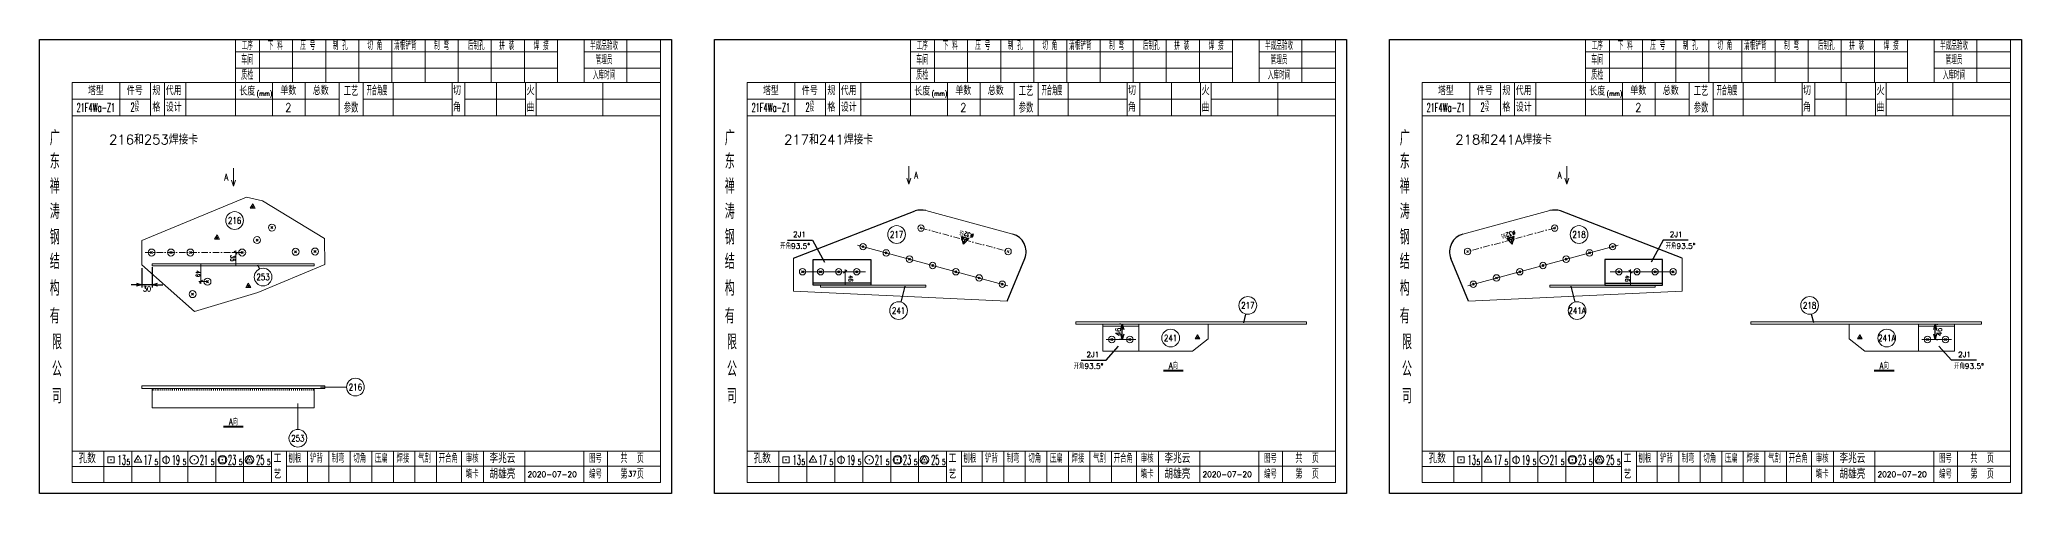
# Model space of a CAD drawing. Extents: x 1310 to 15542, y -76 to 8381.
# Drawn here: x 13065 to 13982, y 5084 to 5294 of the extents above; entities that cross this region are included whole.
import ezdxf
from ezdxf.enums import TextEntityAlignment as Align

# ---------------------------------------------------------------- set-up
doc = ezdxf.new("R2010")
doc.units = 0
doc.header["$MEASUREMENT"] = 0
doc.linetypes.add('一点画线', pattern=[5.2, 3, -1, 0.2, -1])
doc.layers.get('0').update_dxf_attribs({"linetype": 'CONTINUOUS', "lineweight": 25})
doc.layers.get('Defpoints').update_dxf_attribs({"linetype": 'CONTINUOUS'})
for name, color, linetype, lineweight in [('1', 7, 'CONTINUOUS', 25), ('2', 7, 'CONTINUOUS', 25), ('4', 7, 'CONTINUOUS', 25), ('5', 7, 'CONTINUOUS', 25)]:
    doc.layers.add(name, color=color, linetype=linetype, lineweight=lineweight)
doc.styles.add('DimFont', font='simplex.shx', dxfattribs={"width": 0.8, "bigfont": 'gbhzfs.shx'})
doc.styles.add('HZ', font='txt.shx', dxfattribs={"width": 0.7, "oblique": 12, "bigfont": 'hztxt.shx'})
doc.styles.get("Standard").update_dxf_attribs({"font": 'simplex.shx', "width": 0.7, "height": 3, "bigfont": 'gbhzfs.shx'})
doc.dimstyles.new('DHDxfDimStyleOpen30', dxfattribs={"dimtxt": 2.5, "dimasz": 2.5, "dimexe": 1.25, "dimexo": 0.625, "dimtad": 2, "dimtxsty": 'DimFont', "dimblk": 'OPEN30', "dimblk1": 'OPEN30', "dimblk2": 'OPEN30', "dimcen": 2.5, "dimadec": 0, "dimazin": 0, "dimtfac": 1, "dimtmove": 0, "dimatfit": 3, "dimfxl": 0, "dimarcsym": 0})

# ---------------------------------------------------------------- blocks, each defined once
blk = doc.blocks.new('板孔21.5')
at = {"layer": '5', "color": 7, "linetype": 'Continuous', "lineweight": 13}
for p, q in [((-0.3, -0.3), (0.3, 0.3)), ((0.3, -0.3), (-0.3, 0.3))]:
    blk.add_line(p, q, dxfattribs=at)
blk.add_circle((0, 0), 1, dxfattribs=at)
blk = doc.blocks.new('板孔17.5')
at = {"layer": '5', "color": 7, "linetype": 'Continuous', "lineweight": 13}
for p, q in [((0, 1), (-0.866, -0.5)), ((-0.3, -0.3), (0.3, 0.3)), ((0.3, -0.3), (-0.3, 0.3)), ((0.866, -0.5), (0, 1)), ((-0.866, -0.5), (0.866, -0.5))]:
    blk.add_line(p, q, dxfattribs=at)
at = {"layer": '5', "color": 7, "linetype": 'Continuous', "lineweight": 0}
blk.add_circle((0, 0), 0.1, dxfattribs=at)
blk = doc.blocks.new('_OPEN30')
at = {"color": 0, "linetype": 'ByBlock', "lineweight": -2}
for p, q in [((-1, 0.27), (0, 0)), ((0, 0), (-1, -0.27)), ((0, 0), (-1, 0))]:
    blk.add_line(p, q, dxfattribs=at)
blk = doc.blocks.new('*D26')
at = {"color": 0, "linetype": 'Continuous', "lineweight": -2}
for p, q in [((13565.24, 5162.03), (13564.61, 5162.03)), ((13565.86, 5157.4), (13565.86, 5159.53)), ((13565.24, 5154.9), (13564.61, 5154.9))]:
    blk.add_line(p, q, dxfattribs=at)
at = {"layer": 'Defpoints', "color": 0, "linetype": 'Continuous'}
for p in [(13565.86, 5162.03), (13565.87, 5162.03), (13565.87, 5154.9)]:
    blk.add_point(p, dxfattribs=at)
at = {"color": 0, "linetype": 'Continuous', "lineweight": -2, "xscale": 2.5, "yscale": 2.5, "zscale": 2.5}
for p, rotation in [((13565.86, 5162.03), 90), ((13565.86, 5154.9), 270)]:
    blk.add_blockref('_OPEN30', p, dxfattribs=dict(at, rotation=rotation))
at = {"color": 0, "linetype": 'Continuous', "insert": (13563.98, 5158.46), "char_height": 2.5, "attachment_point": 5, "rotation": 90, "style": 'DimFont'}
blk.add_mtext('46', dxfattribs=at)
blk = doc.blocks.new('*D30')
at = {"color": 0, "linetype": 'Continuous', "lineweight": -2}
for p, q in [((13112.49, 5187.94), (13112.49, 5179)), ((13117.26, 5188.39), (13117.26, 5179)), ((13109.99, 5180.25), (13107.49, 5180.25)), ((13117.26, 5180.25), (13112.49, 5180.25)), ((13119.76, 5180.25), (13122.26, 5180.25))]:
    blk.add_line(p, q, dxfattribs=at)
at = {"layer": 'Defpoints', "color": 0, "linetype": 'Continuous'}
for p in [(13112.49, 5188.57), (13117.26, 5189.02), (13112.49, 5180.25)]:
    blk.add_point(p, dxfattribs=at)
at = {"color": 0, "linetype": 'Continuous', "lineweight": -2, "xscale": 2.5, "yscale": 2.5, "zscale": 2.5}
blk.add_blockref('_OPEN30', (13112.49, 5180.25), dxfattribs=at)
at = {"color": 0, "linetype": 'Continuous', "lineweight": -2, "xscale": 2.5, "yscale": 2.5, "zscale": 2.5, "rotation": 180}
blk.add_blockref('_OPEN30', (13117.26, 5180.25), dxfattribs=at)
at = {"color": 0, "linetype": 'Continuous', "insert": (13114.88, 5178.38), "char_height": 2.5, "attachment_point": 5, "style": 'DimFont'}
blk.add_mtext('30', dxfattribs=at)
blk = doc.blocks.new('*D29')
at = {"color": 0, "linetype": 'Continuous', "lineweight": -2}
for p, q in [((13941.77, 5157.4), (13941.77, 5159.53)), ((13942.38, 5162.03), (13943.02, 5162.03)), ((13942.38, 5154.9), (13943.02, 5154.9))]:
    blk.add_line(p, q, dxfattribs=at)
at = {"layer": 'Defpoints', "color": 0, "linetype": 'Continuous'}
for p in [(13941.76, 5162.03), (13941.77, 5162.03), (13941.76, 5154.9)]:
    blk.add_point(p, dxfattribs=at)
at = {"color": 0, "linetype": 'Continuous', "lineweight": -2, "xscale": 2.5, "yscale": 2.5, "zscale": 2.5}
for p, rotation in [((13941.77, 5162.03), 90), ((13941.77, 5154.9), 270)]:
    blk.add_blockref('_OPEN30', p, dxfattribs=dict(at, rotation=rotation))
at = {"color": 0, "linetype": 'Continuous', "insert": (13943.64, 5158.46), "char_height": 2.5, "attachment_point": 5, "rotation": 90, "style": 'DimFont'}
blk.add_mtext('46', dxfattribs=at)
blk = doc.blocks.new('CTJGK')
at = {"color": 6, "linetype": 'Continuous'}
for p, q in [((0, 209.97), (292.13, 209.97)), ((0, 0), (0, 209.97)), ((292.13, 209.97), (292.13, 0)), ((292.13, 0), (0, 0))]:
    blk.add_line(p, q, dxfattribs=at)

msp = doc.modelspace()

# ---------------------------------------------------------------- linework, layer by layer
at = {"color": 0, "linetype": 'Continuous'}
for p, q in [((13413.862, 5192.54), (13470.166, 5214.401)), ((13824.741, 5192.54), (13768.438, 5214.401)), ((13411.107, 5200.955), (13422.664, 5200.955)), ((13422.664, 5200.955), (13428.233, 5190.636)), ((13815.939, 5200.955), (13810.37, 5190.636)), ((13827.496, 5200.955), (13815.939, 5200.955)), ((13165.978, 5189.501), (13166.854, 5187.562)), ((13422.864, 5180.028), (13422.864, 5191.868)), ((13422.864, 5191.868), (13449.597, 5191.868)), ((13449.597, 5191.868), (13449.597, 5180.028)), ((13512.623, 5172.691), (13520.761, 5192.437)), ((13725.98, 5172.691), (13717.842, 5192.437)), ((13815.739, 5191.868), (13789.006, 5191.868)), ((13789.006, 5191.868), (13789.006, 5180.028)), ((13815.739, 5180.028), (13815.739, 5191.868)), ((13449.597, 5181.028), (13422.864, 5181.028)), ((13449.597, 5180.028), (13422.864, 5180.028)), ((13465.261, 5179.56), (13463.422, 5172.263)), ((13773.342, 5179.56), (13775.181, 5172.263)), ((13789.006, 5181.028), (13815.739, 5181.028)), ((13789.006, 5180.028), (13815.739, 5180.028)), ((13622.034, 5162.624), (13622.984, 5166.695)), ((13885.592, 5162.624), (13884.643, 5166.695)), ((13558.343, 5145.365), (13564.115, 5151.863)), ((13949.283, 5145.365), (13943.511, 5151.863)), ((13546.786, 5145.365), (13558.343, 5145.365)), ((13960.84, 5145.365), (13949.283, 5145.365))]:
    msp.add_line(p, q, dxfattribs=at)
at = {"color": 2}
for p, q in [((13491.461, 5202.51), (13494.91, 5201.579)), ((13492.379, 5199.057), (13491.461, 5202.51)), ((13494.91, 5201.579), (13492.379, 5199.057)), ((13747.142, 5202.51), (13743.693, 5201.579)), ((13743.693, 5201.579), (13746.224, 5199.057)), ((13746.224, 5199.057), (13747.142, 5202.51))]:
    msp.add_line(p, q, dxfattribs=at)
for p, q in [((13492.917, 5201.048), (13491.461, 5202.51)), ((13492.917, 5201.048), (13492.379, 5199.057)), ((13492.917, 5201.048), (13494.91, 5201.579)), ((13745.686, 5201.048), (13743.693, 5201.579)), ((13745.686, 5201.048), (13747.142, 5202.51)), ((13745.686, 5201.048), (13746.224, 5199.057))]:
    msp.add_line(p, q)
for centre in [(13492.917, 5201.048), (13745.686, 5201.048)]:
    msp.add_circle(centre, 1.031)
at = {"color": 0, "linetype": 'Continuous'}
for centre, start, end in [((13472.784, 5206.482), 74.897451, 108.295939), ((13765.819, 5206.482), 71.704061, 105.102549), ((13513.05, 5195.615), 337.599732, 74.897451), ((13725.554, 5195.615), 105.102549, 202.400268)]:
    msp.add_arc(centre, 8.341, start, end, dxfattribs=at)
at = {"layer": '1', "color": 7, "linetype": 'Continuous', "lineweight": 18}
for p, q in [((13474.957, 5214.535), (13515.223, 5203.668)), ((13763.646, 5214.535), (13723.38, 5203.668))]:
    msp.add_line(p, q, dxfattribs=at)
at = {"layer": '2', "color": 9, "linetype": '一点画线', "lineweight": 13}
for p, q in [((13472.784, 5206.482), (13513.05, 5195.615)), ((13765.819, 5206.482), (13725.554, 5195.615))]:
    msp.add_line(p, q, dxfattribs=at)
at = {"layer": '4', "color": 1, "linetype": 'Continuous', "lineweight": 18}
for p, q in [((13065.232, 5293.681), (13065.232, 5083.711)), ((13357.362, 5293.681), (13065.232, 5293.681)), ((13155.862, 5293.681), (13155.862, 5273.841)), ((13304.702, 5287.951), (13155.862, 5287.951)), ((13166.892, 5293.681), (13166.892, 5273.821)), ((13182.202, 5293.681), (13182.202, 5273.821)), ((13197.522, 5293.681), (13197.522, 5273.821)), ((13212.832, 5293.681), (13212.832, 5273.821)), ((13228.142, 5293.681), (13228.142, 5273.821)), ((13243.452, 5293.681), (13243.452, 5273.821)), ((13258.772, 5293.681), (13258.772, 5273.821)), ((13274.082, 5293.681), (13274.082, 5273.821)), ((13289.392, 5293.681), (13289.392, 5273.821)), ((13304.702, 5293.681), (13304.702, 5273.841)), ((13304.702, 5293.681), (13304.702, 5273.821)), ((13316.982, 5293.681), (13316.982, 5273.821)), ((13352.312, 5287.951), (13316.982, 5287.951)), ((13336.732, 5293.681), (13336.732, 5273.821)), ((13352.312, 5293.681), (13352.312, 5273.821)), ((13357.362, 5263.881), (13357.362, 5293.681)), ((13377.362, 5293.681), (13377.362, 5083.711)), ((13669.492, 5293.681), (13377.362, 5293.681)), ((13467.992, 5293.681), (13467.992, 5273.841)), ((13616.832, 5287.951), (13467.992, 5287.951)), ((13479.022, 5293.681), (13479.022, 5273.821)), ((13494.332, 5293.681), (13494.332, 5273.821)), ((13509.652, 5293.681), (13509.652, 5273.821)), ((13524.962, 5293.681), (13524.962, 5273.821)), ((13540.272, 5293.681), (13540.272, 5273.821)), ((13555.582, 5293.681), (13555.582, 5273.821)), ((13570.902, 5293.681), (13570.902, 5273.821)), ((13586.212, 5293.681), (13586.212, 5273.821)), ((13601.522, 5293.681), (13601.522, 5273.821)), ((13616.832, 5293.681), (13616.832, 5273.841)), ((13616.832, 5293.681), (13616.832, 5273.821)), ((13629.112, 5293.681), (13629.112, 5273.821)), ((13664.442, 5287.951), (13629.112, 5287.951)), ((13648.862, 5293.681), (13648.862, 5273.821)), ((13664.442, 5293.681), (13664.442, 5273.821)), ((13669.492, 5263.881), (13669.492, 5293.681)), ((13689.492, 5293.681), (13689.492, 5083.711)), ((13981.622, 5293.681), (13689.492, 5293.681)), ((13780.122, 5293.681), (13780.122, 5273.841)), ((13928.962, 5287.951), (13780.122, 5287.951)), ((13791.152, 5293.681), (13791.152, 5273.821)), ((13806.462, 5293.681), (13806.462, 5273.821)), ((13821.782, 5293.681), (13821.782, 5273.821)), ((13837.092, 5293.681), (13837.092, 5273.821)), ((13852.402, 5293.681), (13852.402, 5273.821)), ((13867.712, 5293.681), (13867.712, 5273.821)), ((13883.032, 5293.681), (13883.032, 5273.821)), ((13898.342, 5293.681), (13898.342, 5273.821)), ((13913.652, 5293.681), (13913.652, 5273.821)), ((13928.962, 5293.681), (13928.962, 5273.841)), ((13928.962, 5293.681), (13928.962, 5273.821)), ((13941.242, 5293.681), (13941.242, 5273.821)), ((13976.572, 5287.951), (13941.242, 5287.951)), ((13960.992, 5293.681), (13960.992, 5273.821)), ((13976.572, 5293.681), (13976.572, 5273.821)), ((13981.622, 5263.881), (13981.622, 5293.681)), ((13304.702, 5280.471), (13155.862, 5280.471)), ((13352.312, 5280.471), (13316.982, 5280.471)), ((13616.832, 5280.471), (13467.992, 5280.471)), ((13664.442, 5280.471), (13629.112, 5280.471)), ((13928.962, 5280.471), (13780.122, 5280.471)), ((13976.572, 5280.471), (13941.242, 5280.471)), ((13080.242, 5273.821), (13080.242, 5088.761)), ((13352.312, 5273.821), (13080.242, 5273.821)), ((13102.362, 5273.831), (13102.362, 5258.411)), ((13116.512, 5258.411), (13116.512, 5273.821)), ((13123.012, 5258.411), (13123.012, 5273.821)), ((13132.882, 5273.821), (13132.882, 5258.411)), ((13155.862, 5273.841), (13155.862, 5258.411)), ((13172.982, 5273.821), (13172.982, 5258.411)), ((13188.032, 5273.821), (13188.032, 5258.411)), ((13203.732, 5273.821), (13203.732, 5258.411)), ((13214.792, 5273.821), (13214.792, 5258.411)), ((13228.742, 5273.821), (13228.742, 5258.411)), ((13256.042, 5273.821), (13256.042, 5258.411)), ((13261.802, 5273.821), (13261.802, 5258.411)), ((13276.422, 5273.821), (13276.422, 5258.411)), ((13289.882, 5273.821), (13289.882, 5258.411)), ((13294.872, 5273.821), (13294.872, 5258.411)), ((13325.612, 5273.821), (13325.612, 5258.411)), ((13352.312, 5088.761), (13352.312, 5273.821)), ((13392.372, 5273.821), (13392.372, 5088.761)), ((13664.442, 5273.821), (13392.372, 5273.821)), ((13414.492, 5273.831), (13414.492, 5258.411)), ((13428.642, 5258.411), (13428.642, 5273.821)), ((13435.142, 5258.411), (13435.142, 5273.821)), ((13445.012, 5273.821), (13445.012, 5258.411)), ((13467.992, 5273.841), (13467.992, 5258.411)), ((13485.112, 5273.821), (13485.112, 5258.411)), ((13500.162, 5273.821), (13500.162, 5258.411)), ((13515.862, 5273.821), (13515.862, 5258.411)), ((13526.922, 5273.821), (13526.922, 5258.411)), ((13540.872, 5273.821), (13540.872, 5258.411)), ((13568.172, 5273.821), (13568.172, 5258.411)), ((13573.932, 5273.821), (13573.932, 5258.411)), ((13588.552, 5273.821), (13588.552, 5258.411)), ((13602.012, 5273.821), (13602.012, 5258.411)), ((13607.002, 5273.821), (13607.002, 5258.411)), ((13637.742, 5273.821), (13637.742, 5258.411)), ((13664.442, 5088.761), (13664.442, 5273.821)), ((13704.502, 5273.821), (13704.502, 5088.761)), ((13976.572, 5273.821), (13704.502, 5273.821)), ((13726.622, 5273.831), (13726.622, 5258.411)), ((13740.772, 5258.411), (13740.772, 5273.821)), ((13747.272, 5258.411), (13747.272, 5273.821)), ((13757.142, 5273.821), (13757.142, 5258.411)), ((13780.122, 5273.841), (13780.122, 5258.411)), ((13797.242, 5273.821), (13797.242, 5258.411)), ((13812.292, 5273.821), (13812.292, 5258.411)), ((13827.992, 5273.821), (13827.992, 5258.411)), ((13839.052, 5273.821), (13839.052, 5258.411)), ((13853.002, 5273.821), (13853.002, 5258.411)), ((13880.302, 5273.821), (13880.302, 5258.411)), ((13886.062, 5273.821), (13886.062, 5258.411)), ((13900.682, 5273.821), (13900.682, 5258.411)), ((13914.142, 5273.821), (13914.142, 5258.411)), ((13919.132, 5273.821), (13919.132, 5258.411)), ((13949.872, 5273.821), (13949.872, 5258.411)), ((13976.572, 5088.761), (13976.572, 5273.821)), ((13116.512, 5266.061), (13080.242, 5266.061)), ((13203.732, 5266.111), (13123.012, 5266.111)), ((13214.792, 5266.111), (13256.042, 5266.111)), ((13261.802, 5266.111), (13289.882, 5266.111)), ((13294.872, 5266.111), (13352.492, 5266.111)), ((13357.362, 5083.711), (13357.362, 5263.881)), ((13428.642, 5266.061), (13392.372, 5266.061)), ((13515.862, 5266.111), (13435.142, 5266.111)), ((13526.922, 5266.111), (13568.172, 5266.111)), ((13573.932, 5266.111), (13602.012, 5266.111)), ((13607.002, 5266.111), (13664.622, 5266.111)), ((13669.492, 5083.711), (13669.492, 5263.881)), ((13740.772, 5266.061), (13704.502, 5266.061)), ((13827.992, 5266.111), (13747.272, 5266.111)), ((13839.052, 5266.111), (13880.302, 5266.111)), ((13886.062, 5266.111), (13914.142, 5266.111)), ((13919.132, 5266.111), (13976.752, 5266.111)), ((13981.622, 5083.711), (13981.622, 5263.881)), ((13352.492, 5258.411), (13080.242, 5258.411)), ((13664.622, 5258.411), (13392.372, 5258.411)), ((13976.752, 5258.411), (13704.502, 5258.411)), ((13080.242, 5103.291), (13352.312, 5103.291)), ((13172.492, 5096.161), (13080.242, 5096.161)), ((13094.932, 5103.291), (13094.932, 5088.761)), ((13107.862, 5088.761), (13107.862, 5103.291)), ((13120.792, 5103.291), (13120.792, 5088.761)), ((13133.712, 5088.761), (13133.712, 5103.291)), ((13146.642, 5103.291), (13146.642, 5088.761)), ((13159.572, 5088.761), (13159.572, 5103.291)), ((13172.492, 5088.761), (13172.492, 5103.291)), ((13179.322, 5096.321), (13352.312, 5096.321)), ((13179.362, 5088.761), (13179.362, 5103.291)), ((13189.022, 5088.761), (13189.022, 5103.291)), ((13198.962, 5088.761), (13198.962, 5103.291)), ((13208.902, 5088.761), (13208.902, 5103.291)), ((13218.852, 5088.761), (13218.852, 5103.291)), ((13228.792, 5088.761), (13228.792, 5103.291)), ((13238.732, 5088.761), (13238.732, 5103.291)), ((13248.682, 5088.761), (13248.682, 5103.291)), ((13260.322, 5088.761), (13260.322, 5103.291)), ((13270.472, 5088.761), (13270.472, 5103.291)), ((13289.532, 5088.761), (13289.532, 5103.291)), ((13316.912, 5088.761), (13316.912, 5103.291)), ((13327.872, 5088.761), (13327.872, 5103.291)), ((13392.372, 5103.291), (13664.442, 5103.291)), ((13484.622, 5096.161), (13392.372, 5096.161)), ((13407.062, 5103.291), (13407.062, 5088.761)), ((13419.992, 5088.761), (13419.992, 5103.291)), ((13432.922, 5103.291), (13432.922, 5088.761)), ((13445.842, 5088.761), (13445.842, 5103.291)), ((13458.772, 5103.291), (13458.772, 5088.761)), ((13471.702, 5088.761), (13471.702, 5103.291)), ((13484.622, 5088.761), (13484.622, 5103.291)), ((13491.452, 5096.321), (13664.442, 5096.321)), ((13491.492, 5088.761), (13491.492, 5103.291)), ((13501.152, 5088.761), (13501.152, 5103.291)), ((13511.092, 5088.761), (13511.092, 5103.291)), ((13521.032, 5088.761), (13521.032, 5103.291)), ((13530.982, 5088.761), (13530.982, 5103.291)), ((13540.922, 5088.761), (13540.922, 5103.291)), ((13550.862, 5088.761), (13550.862, 5103.291)), ((13560.812, 5088.761), (13560.812, 5103.291)), ((13572.452, 5088.761), (13572.452, 5103.291)), ((13582.602, 5088.761), (13582.602, 5103.291)), ((13601.662, 5088.761), (13601.662, 5103.291)), ((13629.042, 5088.761), (13629.042, 5103.291)), ((13640.002, 5088.761), (13640.002, 5103.291)), ((13704.502, 5103.291), (13976.572, 5103.291)), ((13796.752, 5096.161), (13704.502, 5096.161)), ((13719.192, 5103.291), (13719.192, 5088.761)), ((13732.122, 5088.761), (13732.122, 5103.291)), ((13745.052, 5103.291), (13745.052, 5088.761)), ((13757.972, 5088.761), (13757.972, 5103.291)), ((13770.902, 5103.291), (13770.902, 5088.761)), ((13783.832, 5088.761), (13783.832, 5103.291)), ((13796.752, 5088.761), (13796.752, 5103.291)), ((13803.582, 5096.321), (13976.572, 5096.321)), ((13803.622, 5088.761), (13803.622, 5103.291)), ((13813.282, 5088.761), (13813.282, 5103.291)), ((13823.222, 5088.761), (13823.222, 5103.291)), ((13833.162, 5088.761), (13833.162, 5103.291)), ((13843.112, 5088.761), (13843.112, 5103.291)), ((13853.052, 5088.761), (13853.052, 5103.291)), ((13862.992, 5088.761), (13862.992, 5103.291)), ((13872.942, 5088.761), (13872.942, 5103.291)), ((13884.582, 5088.761), (13884.582, 5103.291)), ((13894.732, 5088.761), (13894.732, 5103.291)), ((13913.792, 5088.761), (13913.792, 5103.291)), ((13941.172, 5088.761), (13941.172, 5103.291)), ((13952.132, 5088.761), (13952.132, 5103.291)), ((13080.242, 5088.761), (13352.312, 5088.761)), ((13392.372, 5088.761), (13664.442, 5088.761)), ((13704.502, 5088.761), (13976.572, 5088.761)), ((13065.232, 5083.711), (13357.362, 5083.711)), ((13377.362, 5083.711), (13669.492, 5083.711)), ((13689.492, 5083.711), (13981.622, 5083.711))]:
    msp.add_line(p, q, dxfattribs=at)
at = {"layer": '4', "color": 7, "linetype": 'Continuous', "lineweight": 13}
for p, q in [((13096.818, 5097.797), (13096.818, 5100.625)), ((13096.818, 5100.625), (13099.646, 5100.625)), ((13099.646, 5097.797), (13096.818, 5097.797)), ((13098.032, 5099.011), (13098.432, 5099.411)), ((13098.432, 5099.011), (13098.032, 5099.411)), ((13099.646, 5100.625), (13099.646, 5097.797)), ((13110.732, 5101.211), (13109, 5098.211)), ((13109, 5098.211), (13112.464, 5098.211)), ((13110.532, 5099.011), (13110.932, 5099.411)), ((13110.932, 5099.011), (13110.532, 5099.411)), ((13112.464, 5098.211), (13110.732, 5101.211)), ((13123.732, 5101.211), (13123.732, 5097.211)), ((13136.532, 5099.011), (13136.932, 5099.411)), ((13136.932, 5099.011), (13136.532, 5099.411)), ((13148.318, 5097.797), (13148.318, 5100.625)), ((13148.318, 5100.625), (13151.146, 5100.625)), ((13151.146, 5097.797), (13148.318, 5097.797)), ((13149.532, 5099.011), (13149.932, 5099.411)), ((13149.932, 5099.011), (13149.532, 5099.411)), ((13151.146, 5100.625), (13151.146, 5097.797)), ((13162.232, 5101.211), (13160.5, 5098.211)), ((13160.5, 5098.211), (13163.964, 5098.211)), ((13162.032, 5099.011), (13162.432, 5099.411)), ((13162.432, 5099.011), (13162.032, 5099.411)), ((13163.964, 5098.211), (13162.232, 5101.211)), ((13408.948, 5097.797), (13408.948, 5100.625)), ((13408.948, 5100.625), (13411.776, 5100.625)), ((13411.776, 5097.797), (13408.948, 5097.797)), ((13410.162, 5099.011), (13410.562, 5099.411)), ((13410.562, 5099.011), (13410.162, 5099.411)), ((13411.776, 5100.625), (13411.776, 5097.797)), ((13422.862, 5101.211), (13421.13, 5098.211)), ((13421.13, 5098.211), (13424.594, 5098.211)), ((13422.662, 5099.011), (13423.062, 5099.411)), ((13423.062, 5099.011), (13422.662, 5099.411)), ((13424.594, 5098.211), (13422.862, 5101.211)), ((13435.862, 5101.211), (13435.862, 5097.211)), ((13448.662, 5099.011), (13449.062, 5099.411)), ((13449.062, 5099.011), (13448.662, 5099.411)), ((13460.448, 5097.797), (13460.448, 5100.625)), ((13460.448, 5100.625), (13463.276, 5100.625)), ((13463.276, 5097.797), (13460.448, 5097.797)), ((13461.662, 5099.011), (13462.062, 5099.411)), ((13462.062, 5099.011), (13461.662, 5099.411)), ((13463.276, 5100.625), (13463.276, 5097.797)), ((13474.362, 5101.211), (13472.63, 5098.211)), ((13472.63, 5098.211), (13476.094, 5098.211)), ((13474.162, 5099.011), (13474.562, 5099.411)), ((13474.562, 5099.011), (13474.162, 5099.411)), ((13476.094, 5098.211), (13474.362, 5101.211)), ((13721.078, 5097.797), (13721.078, 5100.625)), ((13721.078, 5100.625), (13723.906, 5100.625)), ((13723.906, 5097.797), (13721.078, 5097.797)), ((13722.292, 5099.011), (13722.692, 5099.411)), ((13722.692, 5099.011), (13722.292, 5099.411)), ((13723.906, 5100.625), (13723.906, 5097.797)), ((13734.992, 5101.211), (13733.26, 5098.211)), ((13733.26, 5098.211), (13736.724, 5098.211)), ((13734.792, 5099.011), (13735.192, 5099.411)), ((13735.192, 5099.011), (13734.792, 5099.411)), ((13736.724, 5098.211), (13734.992, 5101.211)), ((13747.992, 5101.211), (13747.992, 5097.211)), ((13760.792, 5099.011), (13761.192, 5099.411)), ((13761.192, 5099.011), (13760.792, 5099.411)), ((13772.578, 5097.797), (13772.578, 5100.625)), ((13772.578, 5100.625), (13775.406, 5100.625)), ((13775.406, 5097.797), (13772.578, 5097.797)), ((13773.792, 5099.011), (13774.192, 5099.411)), ((13774.192, 5099.011), (13773.792, 5099.411)), ((13775.406, 5100.625), (13775.406, 5097.797)), ((13786.492, 5101.211), (13784.76, 5098.211)), ((13784.76, 5098.211), (13788.224, 5098.211)), ((13786.292, 5099.011), (13786.692, 5099.411)), ((13786.692, 5099.011), (13786.292, 5099.411)), ((13788.224, 5098.211), (13786.492, 5101.211))]:
    msp.add_line(p, q, dxfattribs=at)
for centre, radius in [((13123.732, 5099.211), 1.6), ((13136.732, 5099.211), 2), ((13149.732, 5099.211), 2), ((13162.232, 5099.211), 2), ((13435.862, 5099.211), 1.6), ((13448.862, 5099.211), 2), ((13461.862, 5099.211), 2), ((13474.362, 5099.211), 2), ((13747.992, 5099.211), 1.6), ((13760.992, 5099.211), 2), ((13773.992, 5099.211), 2), ((13786.492, 5099.211), 2)]:
    msp.add_circle(centre, radius, dxfattribs=at)
at = {"layer": '5', "color": 7, "linetype": 'Continuous', "lineweight": 13}
for p, q in [((13154.821, 5225.8), (13154.821, 5234.2)), ((13467.227, 5226.779), (13467.227, 5235.179)), ((13771.376, 5226.779), (13771.376, 5235.179)), ((13154.821, 5225.8), (13153.887, 5228.6)), ((13154.821, 5225.8), (13155.754, 5228.6)), ((13467.227, 5226.779), (13466.294, 5229.579)), ((13467.227, 5226.779), (13468.16, 5229.579)), ((13771.376, 5226.779), (13770.443, 5229.579)), ((13771.376, 5226.779), (13772.309, 5229.579)), ((13112.489, 5200.696), (13160.93, 5220.8)), ((13160.93, 5220.8), (13168.227, 5219.13)), ((13168.227, 5219.13), (13196.986, 5201.671)), ((13112.489, 5189.468), (13112.489, 5200.696)), ((13196.986, 5201.671), (13197.152, 5189.696)), ((13136.852, 5167.863), (13112.489, 5189.468)), ((13192.117, 5189.917), (13117.263, 5189.917)), ((13117.263, 5189.917), (13117.263, 5189.019)), ((13192.117, 5189.019), (13117.263, 5189.019)), ((13197.152, 5189.696), (13166.08, 5176.686)), ((13192.117, 5189.917), (13192.117, 5189.019)), ((13413.862, 5177.248), (13413.862, 5192.54)), ((13824.741, 5177.248), (13824.741, 5192.54)), ((13426.373, 5180.028), (13475.046, 5180.028)), ((13426.373, 5180.028), (13426.373, 5179.193)), ((13426.373, 5179.193), (13475.046, 5179.193)), ((13475.046, 5180.028), (13475.046, 5179.193)), ((13812.23, 5180.028), (13763.557, 5180.028)), ((13763.557, 5180.028), (13763.557, 5179.193)), ((13812.23, 5179.193), (13763.557, 5179.193)), ((13812.23, 5180.028), (13812.23, 5179.193)), ((13166.08, 5176.686), (13136.852, 5167.863)), ((13512.623, 5172.691), (13413.862, 5177.248)), ((13725.98, 5172.691), (13824.741, 5177.248)), ((13544.383, 5162.03), (13544.383, 5163.142)), ((13544.383, 5163.142), (13651.113, 5163.142)), ((13651.113, 5162.03), (13544.383, 5162.03)), ((13556.894, 5149.575), (13556.894, 5162.03)), ((13556.894, 5162.03), (13605.567, 5162.03)), ((13556.894, 5162.03), (13605.567, 5162.03)), ((13556.894, 5161.03), (13573.577, 5161.03)), ((13573.577, 5149.575), (13573.577, 5162.03)), ((13605.567, 5162.03), (13605.567, 5155.245)), ((13651.113, 5163.142), (13651.113, 5162.03)), ((13963.243, 5163.142), (13856.513, 5163.142)), ((13856.513, 5163.142), (13856.513, 5162.03)), ((13856.513, 5162.03), (13963.243, 5162.03)), ((13902.059, 5162.03), (13902.059, 5155.245)), ((13950.732, 5162.03), (13902.059, 5162.03)), ((13950.732, 5162.03), (13902.059, 5162.03)), ((13934.049, 5149.575), (13934.049, 5162.03)), ((13950.732, 5161.03), (13934.049, 5161.03)), ((13950.732, 5149.575), (13950.732, 5162.03)), ((13963.243, 5162.03), (13963.243, 5163.142)), ((13605.567, 5155.245), (13598.365, 5149.574)), ((13902.059, 5155.245), (13909.261, 5149.574)), ((13598.365, 5149.574), (13556.894, 5149.575)), ((13909.261, 5149.574), (13950.732, 5149.575)), ((13197.152, 5133.475), (13112.489, 5133.475)), ((13112.489, 5133.475), (13112.489, 5132.278)), ((13112.489, 5132.278), (13197.152, 5132.278)), ((13192.117, 5132.278), (13117.263, 5132.278)), ((13117.263, 5132.278), (13117.263, 5123.295)), ((13192.117, 5132.278), (13117.263, 5132.278)), ((13192.117, 5123.295), (13192.117, 5132.278)), ((13195.152, 5132.876), (13207.152, 5132.876)), ((13197.152, 5132.278), (13197.152, 5133.475)), ((13584.86, 5140.76), (13594.06, 5140.76)), ((13584.86, 5140.26), (13594.06, 5140.26)), ((13922.766, 5140.76), (13913.566, 5140.76)), ((13922.766, 5140.26), (13913.566, 5140.26)), ((13117.263, 5123.295), (13192.117, 5123.295)), ((13184.632, 5125.295), (13184.632, 5113.295)), ((13159.421, 5114.795), (13150.221, 5114.795)), ((13159.421, 5114.295), (13150.221, 5114.295))]:
    msp.add_line(p, q, dxfattribs=at)
at = {"layer": '5', "color": 8, "linetype": 'Continuous', "lineweight": 13}
for p, q in [((13155.898, 5188.917), (13155.898, 5196.157)), ((13139.843, 5190.019), (13139.843, 5180.684)), ((13158.898, 5195.157), (13154.898, 5195.157)), ((13155.191, 5195.864), (13156.605, 5194.45)), ((13438.422, 5186.992), (13437.008, 5185.577)), ((13437.715, 5180.028), (13437.715, 5187.284)), ((13800.181, 5186.992), (13801.595, 5185.577)), ((13800.888, 5180.028), (13800.888, 5187.284)), ((13142.843, 5181.684), (13138.843, 5181.684)), ((13139.136, 5180.977), (13140.55, 5182.391)), ((13443.056, 5186.284), (13447.056, 5186.284)), ((13795.547, 5186.284), (13791.547, 5186.284))]:
    msp.add_line(p, q, dxfattribs=at)
at = {"layer": '5', "color": 94, "linetype": 'Continuous', "lineweight": 13}
for p, q in [((13513.005, 5179.788), (13443.386, 5198.576)), ((13725.598, 5179.788), (13795.217, 5198.576)), ((13445.746, 5186.284), (13418.032, 5186.284)), ((13792.857, 5186.284), (13820.571, 5186.284)), ((13558.375, 5154.89), (13572.096, 5154.889)), ((13949.251, 5154.89), (13935.53, 5154.889))]:
    msp.add_line(p, q, dxfattribs=at)
at = {"layer": '5', "color": 1, "linetype": '一点画线', "lineweight": 13}
msp.add_line((13114.083, 5195.157), (13160.508, 5195.157), dxfattribs=at)
at = {"layer": '5', "color": 1, "linetype": 'Continuous', "lineweight": 13}
for p, q in [((13117.714, 5132.278), (13117.714, 5131.379)), ((13118.616, 5132.278), (13118.616, 5131.379)), ((13119.518, 5132.278), (13119.518, 5131.379)), ((13120.42, 5132.278), (13120.42, 5131.379)), ((13121.321, 5132.278), (13121.321, 5131.379)), ((13122.223, 5132.278), (13122.223, 5131.379)), ((13123.125, 5132.278), (13123.125, 5131.379)), ((13124.027, 5132.278), (13124.027, 5131.379)), ((13124.929, 5132.278), (13124.929, 5131.379)), ((13125.831, 5132.278), (13125.831, 5131.379)), ((13126.733, 5132.278), (13126.733, 5131.379)), ((13127.634, 5132.278), (13127.634, 5131.379)), ((13128.536, 5132.278), (13128.536, 5131.379)), ((13129.438, 5132.278), (13129.438, 5131.379)), ((13130.34, 5132.278), (13130.34, 5131.379)), ((13131.242, 5132.278), (13131.242, 5131.379)), ((13132.144, 5132.278), (13132.144, 5131.379)), ((13133.046, 5132.278), (13133.046, 5131.379)), ((13133.947, 5132.278), (13133.947, 5131.379)), ((13134.849, 5132.278), (13134.849, 5131.379)), ((13135.751, 5132.278), (13135.751, 5131.379)), ((13136.653, 5132.278), (13136.653, 5131.379)), ((13137.555, 5132.278), (13137.555, 5131.379)), ((13138.457, 5132.278), (13138.457, 5131.379)), ((13139.359, 5132.278), (13139.359, 5131.379)), ((13140.26, 5132.278), (13140.26, 5131.379)), ((13141.162, 5132.278), (13141.162, 5131.379)), ((13142.064, 5132.278), (13142.064, 5131.379)), ((13142.966, 5132.278), (13142.966, 5131.379)), ((13143.868, 5132.278), (13143.868, 5131.379)), ((13144.77, 5132.278), (13144.77, 5131.379)), ((13145.672, 5132.278), (13145.672, 5131.379)), ((13146.573, 5132.278), (13146.573, 5131.379)), ((13147.475, 5132.278), (13147.475, 5131.379)), ((13148.377, 5132.278), (13148.377, 5131.379)), ((13149.279, 5132.278), (13149.279, 5131.379)), ((13150.181, 5132.278), (13150.181, 5131.379)), ((13151.083, 5132.278), (13151.083, 5131.379)), ((13151.985, 5132.278), (13151.985, 5131.379)), ((13152.886, 5132.278), (13152.886, 5131.379)), ((13153.788, 5132.278), (13153.788, 5131.379)), ((13154.69, 5132.278), (13154.69, 5131.379)), ((13155.592, 5132.278), (13155.592, 5131.379)), ((13156.494, 5132.278), (13156.494, 5131.379)), ((13157.396, 5132.278), (13157.396, 5131.379)), ((13158.298, 5132.278), (13158.298, 5131.379)), ((13159.199, 5132.278), (13159.199, 5131.379)), ((13160.101, 5132.278), (13160.101, 5131.379)), ((13161.003, 5132.278), (13161.003, 5131.379)), ((13161.905, 5132.278), (13161.905, 5131.379)), ((13162.807, 5132.278), (13162.807, 5131.379)), ((13163.709, 5132.278), (13163.709, 5131.379)), ((13164.611, 5132.278), (13164.611, 5131.379)), ((13165.512, 5132.278), (13165.512, 5131.379)), ((13166.414, 5132.278), (13166.414, 5131.379)), ((13167.316, 5132.278), (13167.316, 5131.379)), ((13168.218, 5132.278), (13168.218, 5131.379)), ((13169.12, 5132.278), (13169.12, 5131.379)), ((13170.022, 5132.278), (13170.022, 5131.379)), ((13170.924, 5132.278), (13170.924, 5131.379)), ((13171.825, 5132.278), (13171.825, 5131.379)), ((13172.727, 5132.278), (13172.727, 5131.379)), ((13173.629, 5132.278), (13173.629, 5131.379)), ((13174.531, 5132.278), (13174.531, 5131.379)), ((13175.433, 5132.278), (13175.433, 5131.379)), ((13176.335, 5132.278), (13176.335, 5131.379)), ((13177.237, 5132.278), (13177.237, 5131.379)), ((13178.138, 5132.278), (13178.138, 5131.379)), ((13179.04, 5132.278), (13179.04, 5131.379)), ((13179.942, 5132.278), (13179.942, 5131.379)), ((13180.844, 5132.278), (13180.844, 5131.379)), ((13181.746, 5132.278), (13181.746, 5131.379)), ((13182.648, 5132.278), (13182.648, 5131.379)), ((13183.55, 5132.278), (13183.55, 5131.379)), ((13184.451, 5132.278), (13184.451, 5131.379)), ((13185.353, 5132.278), (13185.353, 5131.379)), ((13186.255, 5132.278), (13186.255, 5131.379)), ((13187.157, 5132.278), (13187.157, 5131.379)), ((13188.059, 5132.278), (13188.059, 5131.379)), ((13188.961, 5132.278), (13188.961, 5131.379)), ((13189.863, 5132.278), (13189.863, 5131.379)), ((13190.764, 5132.278), (13190.764, 5131.379)), ((13191.666, 5132.278), (13191.666, 5131.379))]:
    msp.add_line(p, q, dxfattribs=at)
at = {"layer": '5', "color": 7, "linetype": 'Continuous', "lineweight": 13}
for centre in [(13155.399, 5209.97), (13461.523, 5203.492), (13777.08, 5203.492), (13168.541, 5183.826), (13462.421, 5168.287), (13623.915, 5170.688), (13776.182, 5168.287), (13883.711, 5170.688), (13588.237, 5155.598), (13919.389, 5155.598), (13211.252, 5132.876), (13184.632, 5109.195)]:
    msp.add_circle(centre, 4.1, dxfattribs=at)

# ---------------------------------------------------------------- block references
at = {"color": 0, "linetype": 'Continuous'}
for p in [(13065.232, 5083.711), (13377.362, 5083.711), (13689.492, 5083.711)]:
    msp.add_blockref('CTJGK', p, dxfattribs=at)
at = {"layer": '1', "color": 7, "linetype": 'Continuous', "lineweight": 0, "yscale": 1.49446504073137, "zscale": 1.494465040731406}
for p, xscale, rotation in [((13472.784, 5206.482), -1.49446504073142, 164.8974508229954), ((13765.819, 5206.482), 1.49446504073142, 195.1025491770046), ((13513.05, 5195.615), -1.49446504073142, 164.8974508229954), ((13725.554, 5195.615), 1.49446504073142, 195.1025491770046)]:
    msp.add_blockref('板孔21.5', p, dxfattribs=dict(at, xscale=xscale, rotation=rotation))
at = {"layer": '5', "color": 1, "linetype": 'Continuous', "lineweight": 13}
for name, p, xscale, yscale, zscale in [('板孔17.5', (13163.743, 5216.317), -1.309947815483611, 1.30994781548452, 1.309947815484076), ('板孔21.5', (13172.66, 5206.705), -1.60936445902189, 1.609364459023709, 1.609364459023293), ('板孔21.5', (13116.98, 5195.157), -1.60936445902189, 1.609364459023709, 1.609364459023293), ('板孔21.5', (13125.963, 5195.157), -1.60936445902189, 1.609364459023709, 1.609364459023293), ('板孔21.5', (13134.945, 5195.157), -1.60936445902189, 1.609364459023709, 1.609364459023293), ('板孔17.5', (13147.291, 5201.999), -1.309947815483611, 1.30994781548452, 1.309947815484076), ('板孔21.5', (13158.898, 5195.157), -1.60936445902189, 1.609364459023709, 1.609364459023293), ('板孔21.5', (13165.779, 5200.931), -1.60936445902189, 1.609364459023709, 1.609364459023293), ('板孔21.5', (13183.597, 5195.497), -1.60936445902189, 1.609364459023709, 1.609364459023293), ('板孔21.5', (13192.579, 5195.621), -1.60936445902189, 1.609364459023709, 1.609364459023293), ('板孔21.5', (13445.983, 5197.875), 1.494472637194121, 1.494472637194121, 1.494472637193724), ('板孔21.5', (13456.72, 5194.977), 1.494472637194121, 1.494472637194121, 1.494472637193724), ('板孔21.5', (13781.883, 5194.977), -1.494472637194121, 1.494472637194121, 1.494472637193724), ('板孔21.5', (13792.62, 5197.875), -1.494472637194121, 1.494472637194121, 1.494472637193724), ('板孔21.5', (13418.032, 5186.284), 1.494472637194121, 1.494472637194121, 1.494472637193724), ('板孔21.5', (13426.374, 5186.284), 1.494472637194121, 1.494472637194121, 1.494472637193724), ('板孔21.5', (13434.715, 5186.284), 1.494472637194121, 1.494472637194121, 1.494472637193724), ('板孔21.5', (13443.056, 5186.284), 1.494472637194121, 1.494472637194121, 1.494472637193724), ('板孔21.5', (13467.458, 5192.08), 1.494472637194121, 1.494472637194121, 1.494472637193724), ('板孔21.5', (13478.195, 5189.182), 1.494472637194121, 1.494472637194121, 1.494472637193724), ('板孔21.5', (13488.933, 5186.284), 1.494472637194121, 1.494472637194121, 1.494472637193724), ('板孔21.5', (13749.67, 5186.284), -1.494472637194121, 1.494472637194121, 1.494472637193724), ('板孔21.5', (13760.408, 5189.182), -1.494472637194121, 1.494472637194121, 1.494472637193724), ('板孔21.5', (13771.145, 5192.08), -1.494472637194121, 1.494472637194121, 1.494472637193724), ('板孔21.5', (13795.547, 5186.284), -1.494472637194121, 1.494472637194121, 1.494472637193724), ('板孔21.5', (13803.888, 5186.284), -1.494472637194121, 1.494472637194121, 1.494472637193724), ('板孔21.5', (13812.229, 5186.284), -1.494472637194121, 1.494472637194121, 1.494472637193724), ('板孔21.5', (13820.571, 5186.284), -1.494472637194121, 1.494472637194121, 1.494472637193724), ('板孔21.5', (13142.843, 5181.684), -1.60936445902189, 1.609364459023709, 1.609364459023293), ('板孔17.5', (13161.725, 5179.694), -1.309947815483611, 1.30994781548452, 1.309947815484076), ('板孔21.5', (13499.67, 5183.387), 1.494472637194121, 1.494472637194121, 1.494472637193724), ('板孔21.5', (13510.408, 5180.489), 1.494472637194121, 1.494472637194121, 1.494472637193724), ('板孔21.5', (13728.195, 5180.489), -1.494472637194121, 1.494472637194121, 1.494472637193724), ('板孔21.5', (13738.933, 5183.387), -1.494472637194121, 1.494472637194121, 1.494472637193724), ('板孔21.5', (13135.962, 5175.91), -1.60936445902189, 1.609364459023709, 1.609364459023293), ('板孔21.5', (13561.065, 5154.89), 1.494472637194121, 1.494472637194121, 1.494472637193724), ('板孔21.5', (13569.406, 5154.89), 1.494472637194121, 1.494472637194121, 1.494472637193724), ('板孔17.5', (13600.686, 5155.822), 1.216431216322235, 1.216431216320416, 1.216431216320473), ('板孔17.5', (13906.94, 5155.822), -1.216431216322235, 1.216431216320416, 1.216431216320473), ('板孔21.5', (13938.22, 5154.89), -1.494472637194121, 1.494472637194121, 1.494472637193724), ('板孔21.5', (13946.561, 5154.89), -1.494472637194121, 1.494472637194121, 1.494472637193724)]:
    msp.add_blockref(name, p, dxfattribs=dict(at, xscale=xscale, yscale=yscale, zscale=zscale))

# ---------------------------------------------------------------- texts
at = {"color": 7, "style": 'HZ', "width": 0.8}
for rotation, p in [(164.897451, (13497.352, 5203.749)), (195.102549, (13747.391, 5205.406))]:
    msp.add_text('%%C32钻', height=2, rotation=rotation, dxfattribs=at).set_placement(p)
at = {"layer": '4', "color": 1, "linetype": 'Continuous', "lineweight": 25}
for s, height, width, p in [('工序', 3.7, 0.7, (13161.232, 5290.811)), ('下 料', 3.7, 0.7, (13174.232, 5290.811)), ('压 号', 3.7, 0.7, (13189.232, 5290.811)), ('制 孔', 3.7, 0.7, (13204.232, 5290.811)), ('切 角', 3.7, 0.7, (13220.232, 5290.811)), ('清根铲背 ', 3.7, 0.7, (13235.232, 5290.811)), (' 制 弯', 3.7, 0.7, (13250.232, 5290.811)), (' 后制孔', 3.7, 0.7, (13266.232, 5290.811)), ('拼 装', 3.7, 0.7, (13281.232, 5290.811)), (' 焊 接', 3.7, 0.7, (13296.232, 5290.811)), ('半成品验收', 3.7, 0.7, (13326.232, 5290.811)), ('工序', 3.7, 0.7, (13473.362, 5290.811)), ('下 料', 3.7, 0.7, (13486.362, 5290.811)), ('压 号', 3.7, 0.7, (13501.362, 5290.811)), ('制 孔', 3.7, 0.7, (13516.362, 5290.811)), ('切 角', 3.7, 0.7, (13532.362, 5290.811)), ('清根铲背 ', 3.7, 0.7, (13547.362, 5290.811)), (' 制 弯', 3.7, 0.7, (13562.362, 5290.811)), (' 后制孔', 3.7, 0.7, (13578.362, 5290.811)), ('拼 装', 3.7, 0.7, (13593.362, 5290.811)), (' 焊 接', 3.7, 0.7, (13608.362, 5290.811)), ('半成品验收', 3.7, 0.7, (13638.362, 5290.811)), ('工序', 3.7, 0.7, (13785.492, 5290.811)), ('下 料', 3.7, 0.7, (13798.492, 5290.811)), ('压 号', 3.7, 0.7, (13813.492, 5290.811)), ('制 孔', 3.7, 0.7, (13828.492, 5290.811)), ('切 角', 3.7, 0.7, (13844.492, 5290.811)), ('清根铲背 ', 3.7, 0.7, (13859.492, 5290.811)), (' 制 弯', 3.7, 0.7, (13874.492, 5290.811)), (' 后制孔', 3.7, 0.7, (13890.492, 5290.811)), ('拼 装', 3.7, 0.7, (13905.492, 5290.811)), (' 焊 接', 3.7, 0.7, (13920.492, 5290.811)), ('半成品验收', 3.7, 0.7, (13950.492, 5290.811)), ('质检', 4, 0.7, (13161.232, 5277.151)), ('车间', 4, 0.7, (13161.232, 5284.211)), ('入库时间', 3.7, 0.7, (13326.232, 5277.151)), ('管理员', 3.7, 0.7, (13326.232, 5284.211)), ('质检', 4, 0.7, (13473.362, 5277.151)), ('车间', 4, 0.7, (13473.362, 5284.211)), ('入库时间', 3.7, 0.7, (13638.362, 5277.151)), ('管理员', 3.7, 0.7, (13638.362, 5284.211)), ('质检', 4, 0.7, (13785.492, 5277.151)), ('车间', 4, 0.7, (13785.492, 5284.211)), ('入库时间', 3.7, 0.7, (13950.492, 5277.151)), ('管理员', 3.7, 0.7, (13950.492, 5284.211)), ('(mm)', 2.24, 0.7, (13169.232, 5268.711)), ('工艺', 4.8, 0.7, (13209.232, 5269.971)), ('开合角度', 4, 0.6, (13221.232, 5269.971)), ('(mm)', 2.24, 0.7, (13481.362, 5268.711)), ('工艺', 4.8, 0.7, (13521.362, 5269.971)), ('开合角度', 4, 0.6, (13533.362, 5269.971)), ('(mm)', 2.24, 0.7, (13793.492, 5268.711)), ('工艺', 4.8, 0.7, (13833.492, 5269.971)), ('开合角度', 4, 0.6, (13845.492, 5269.971)), ('21F4Wa-Z1', 4, 0.5, (13091.232, 5262.231)), ('2段', 4, 0.5, (13109.232, 5262.481)), ('2', 4, 0.8, (13180.232, 5262.261)), ('参数', 4.8, 0.7, (13209.232, 5262.261)), ('21F4Wa-Z1', 4, 0.5, (13403.362, 5262.231)), ('2段', 4, 0.5, (13421.362, 5262.481)), ('2', 4, 0.8, (13492.362, 5262.261)), ('参数', 4.8, 0.7, (13521.362, 5262.261)), ('21F4Wa-Z1', 4, 0.5, (13715.492, 5262.231)), ('2段', 4, 0.5, (13733.492, 5262.481)), ('2', 4, 0.8, (13804.492, 5262.261)), ('参数', 4.8, 0.7, (13833.492, 5262.261)), ('广', 6.96, 0.7, (13072.232, 5248.181)), ('广', 6.96, 0.7, (13384.362, 5248.181)), ('广', 6.96, 0.7, (13696.492, 5248.181)), ('东', 6.96, 0.7, (13072.232, 5237.391)), ('东', 6.96, 0.7, (13384.362, 5237.391)), ('东', 6.96, 0.7, (13696.492, 5237.391)), ('禅', 6.96, 0.7, (13072.232, 5225.801)), ('禅', 6.96, 0.7, (13384.362, 5225.801)), ('禅', 6.96, 0.7, (13696.492, 5225.801)), ('涛', 6.96, 0.7, (13072.232, 5214.201)), ('涛', 6.96, 0.7, (13384.362, 5214.201)), ('涛', 6.96, 0.7, (13696.492, 5214.201)), ('钢', 6.96, 0.7, (13072.232, 5202.311)), ('钢', 6.96, 0.7, (13384.362, 5202.311)), ('钢', 6.96, 0.7, (13696.492, 5202.311)), ('结', 6.96, 0.7, (13072.232, 5191.001)), ('结', 6.96, 0.7, (13384.362, 5191.001)), ('结', 6.96, 0.7, (13696.492, 5191.001)), ('构', 6.96, 0.7, (13072.232, 5178.621)), ('构', 6.96, 0.7, (13384.362, 5178.621)), ('构', 6.96, 0.7, (13696.492, 5178.621)), ('有', 6.96, 0.7, (13072.232, 5165.811)), ('有', 6.96, 0.7, (13384.362, 5165.811)), ('有', 6.96, 0.7, (13696.492, 5165.811)), ('限', 6.96, 0.7, (13073.232, 5153.811)), ('限', 6.96, 0.7, (13385.362, 5153.811)), ('限', 6.96, 0.7, (13697.492, 5153.811)), ('公', 6.96, 0.7, (13073.232, 5141.271)), ('公', 6.96, 0.7, (13385.362, 5141.271)), ('公', 6.96, 0.7, (13697.492, 5141.271)), ('司', 6.96, 0.7, (13073.232, 5128.791)), ('司', 6.96, 0.7, (13385.362, 5128.791)), ('司', 6.96, 0.7, (13697.492, 5128.791)), ('13', 4.47, 0.5, (13103.232, 5099.211)), ('5', 2.68, 0.6, (13106.232, 5098.211)), ('17', 4.47, 0.5, (13115.232, 5099.211)), ('5', 2.68, 0.6, (13119.232, 5098.211)), ('19', 4.47, 0.5, (13128.232, 5099.211)), ('5', 2.68, 0.6, (13132.232, 5098.211)), ('21', 4.47, 0.5, (13141.232, 5099.211)), ('5', 2.68, 0.6, (13145.232, 5098.211)), ('23', 4.47, 0.5, (13154.232, 5099.211)), ('5', 2.68, 0.6, (13158.232, 5098.211)), ('25', 4.47, 0.5, (13167.232, 5099.211)), ('5', 2.68, 0.6, (13171.232, 5098.211)), ('刨根', 3.7, 0.8, (13183.232, 5099.811)), ('铲背', 3.7, 0.8, (13193.232, 5099.811)), ('制弯', 3.7, 0.8, (13203.232, 5099.811)), ('切角', 3.7, 0.8, (13213.232, 5099.811)), ('压扁', 3.7, 0.8, (13223.232, 5099.811)), ('焊接', 3.7, 0.8, (13233.232, 5099.811)), ('气割', 3.7, 0.8, (13243.232, 5099.811)), ('开合角', 3.7, 0.8, (13254.232, 5099.811)), ('审核', 3.7, 0.8, (13265.232, 5099.811)), ('图号', 3.7, 0.8, (13322.232, 5099.811)), ('共  页', 4, 0.8, (13339.232, 5099.811)), ('13', 4.47, 0.5, (13415.362, 5099.211)), ('5', 2.68, 0.6, (13418.362, 5098.211)), ('17', 4.47, 0.5, (13427.362, 5099.211)), ('5', 2.68, 0.6, (13431.362, 5098.211)), ('19', 4.47, 0.5, (13440.362, 5099.211)), ('5', 2.68, 0.6, (13444.362, 5098.211)), ('21', 4.47, 0.5, (13453.362, 5099.211)), ('5', 2.68, 0.6, (13457.362, 5098.211)), ('23', 4.47, 0.5, (13466.362, 5099.211)), ('5', 2.68, 0.6, (13470.362, 5098.211)), ('25', 4.47, 0.5, (13479.362, 5099.211)), ('5', 2.68, 0.6, (13483.362, 5098.211)), ('刨根', 3.7, 0.8, (13495.362, 5099.811)), ('铲背', 3.7, 0.8, (13505.362, 5099.811)), ('制弯', 3.7, 0.8, (13515.362, 5099.811)), ('切角', 3.7, 0.8, (13525.362, 5099.811)), ('压扁', 3.7, 0.8, (13535.362, 5099.811)), ('焊接', 3.7, 0.8, (13545.362, 5099.811)), ('气割', 3.7, 0.8, (13555.362, 5099.811)), ('开合角', 3.7, 0.8, (13566.362, 5099.811)), ('审核', 3.7, 0.8, (13577.362, 5099.811)), ('图号', 3.7, 0.8, (13634.362, 5099.811)), ('共  页', 4, 0.8, (13651.362, 5099.811)), ('13', 4.47, 0.5, (13727.492, 5099.211)), ('5', 2.68, 0.6, (13730.492, 5098.211)), ('17', 4.47, 0.5, (13739.492, 5099.211)), ('5', 2.68, 0.6, (13743.492, 5098.211)), ('19', 4.47, 0.5, (13752.492, 5099.211)), ('5', 2.68, 0.6, (13756.492, 5098.211)), ('21', 4.47, 0.5, (13765.492, 5099.211)), ('5', 2.68, 0.6, (13769.492, 5098.211)), ('23', 4.47, 0.5, (13778.492, 5099.211)), ('5', 2.68, 0.6, (13782.492, 5098.211)), ('25', 4.47, 0.5, (13791.492, 5099.211)), ('5', 2.68, 0.6, (13795.492, 5098.211)), ('刨根', 3.7, 0.8, (13807.492, 5099.811)), ('铲背', 3.7, 0.8, (13817.492, 5099.811)), ('制弯', 3.7, 0.8, (13827.492, 5099.811)), ('切角', 3.7, 0.8, (13837.492, 5099.811)), ('压扁', 3.7, 0.8, (13847.492, 5099.811)), ('焊接', 3.7, 0.8, (13857.492, 5099.811)), ('气割', 3.7, 0.8, (13867.492, 5099.811)), ('开合角', 3.7, 0.8, (13878.492, 5099.811)), ('审核', 3.7, 0.8, (13889.492, 5099.811)), ('图号', 3.7, 0.8, (13946.492, 5099.811)), ('共  页', 4, 0.8, (13963.492, 5099.811)), ('填卡', 3.7, 0.8, (13265.232, 5092.541)), ('编号', 3.7, 0.8, (13322.232, 5092.541)), ('第  页', 4, 0.8, (13339.232, 5092.541)), ('填卡', 3.7, 0.8, (13577.362, 5092.541)), ('编号', 3.7, 0.8, (13634.362, 5092.541)), ('第  页', 4, 0.8, (13651.362, 5092.541)), ('填卡', 3.7, 0.8, (13889.492, 5092.541)), ('编号', 3.7, 0.8, (13946.492, 5092.541)), ('第  页', 4, 0.8, (13963.492, 5092.541))]:
    msp.add_text(s, height=height, dxfattribs=dict(at, width=width)).set_placement(p, align=Align.MIDDLE_CENTER)
for s, height, p in [('塔型', 3.7, (13091.232, 5269.941)), ('件号', 3.7, (13109.232, 5269.941)), ('规', 3.7, (13119.232, 5269.971)), ('代用', 3.7, (13127.232, 5269.971)), ('长度', 3.7, (13161.232, 5269.711)), ('单数', 3.7, (13180.232, 5269.971)), ('总数', 3.7, (13195.232, 5269.971)), ('切', 3.7, (13258.232, 5269.971)), ('火', 3.7, (13292.232, 5269.971)), ('塔型', 3.7, (13403.362, 5269.941)), ('件号', 3.7, (13421.362, 5269.941)), ('规', 3.7, (13431.362, 5269.971)), ('代用', 3.7, (13439.362, 5269.971)), ('长度', 3.7, (13473.362, 5269.711)), ('单数', 3.7, (13492.362, 5269.971)), ('总数', 3.7, (13507.362, 5269.971)), ('切', 3.7, (13570.362, 5269.971)), ('火', 3.7, (13604.362, 5269.971)), ('塔型', 3.7, (13715.492, 5269.941)), ('件号', 3.7, (13733.492, 5269.941)), ('规', 3.7, (13743.492, 5269.971)), ('代用', 3.7, (13751.492, 5269.971)), ('长度', 3.7, (13785.492, 5269.711)), ('单数', 3.7, (13804.492, 5269.971)), ('总数', 3.7, (13819.492, 5269.971)), ('切', 3.7, (13882.492, 5269.971)), ('火', 3.7, (13916.492, 5269.971)), ('格', 3.7, (13119.232, 5262.261)), ('设计', 3.7, (13127.232, 5262.261)), ('角', 3.7, (13258.232, 5262.261)), ('曲', 3.7, (13292.232, 5262.261)), ('格', 3.7, (13431.362, 5262.261)), ('设计', 3.7, (13439.362, 5262.261)), ('角', 3.7, (13570.362, 5262.261)), ('曲', 3.7, (13604.362, 5262.261)), ('格', 3.7, (13743.492, 5262.261)), ('设计', 3.7, (13751.492, 5262.261)), ('角', 3.7, (13882.492, 5262.261)), ('曲', 3.7, (13916.492, 5262.261)), ('开角93.5%%D', 2.5, (13414.568, 5198.16)), ('2J1', 2.5, (13416.605, 5203.545)), ('开角93.5%%D', 2.5, (13824.035, 5198.16)), ('2J1', 2.5, (13821.998, 5203.545)), ('开角93.5%%D', 2.5, (13550.247, 5142.57)), ('2J1', 2.5, (13552.285, 5147.955)), ('开角93.5%%D', 2.5, (13957.379, 5142.57)), ('2J1', 2.5, (13955.341, 5147.955)), ('孔数', 4, (13087.232, 5099.731)), ('工', 3.7, (13175.232, 5099.811)), ('李兆云', 4, (13279.232, 5099.811)), ('孔数', 4, (13399.362, 5099.731)), ('工', 3.7, (13487.362, 5099.811)), ('李兆云', 4, (13591.362, 5099.811)), ('孔数', 4, (13711.492, 5099.731)), ('工', 3.7, (13799.492, 5099.811)), ('李兆云', 4, (13903.492, 5099.811)), ('艺', 3.7, (13175.232, 5092.461)), ('胡雄亮', 4, (13279.232, 5092.541)), ('2020-07-20', 2.5, (13302.232, 5092.541)), ('艺', 3.7, (13487.362, 5092.461)), ('胡雄亮', 4, (13591.362, 5092.541)), ('2020-07-20', 2.5, (13614.362, 5092.541)), ('艺', 3.7, (13799.492, 5092.461)), ('胡雄亮', 4, (13903.492, 5092.541)), ('2020-07-20', 2.5, (13926.492, 5092.541))]:
    msp.add_text(s, height=height, dxfattribs=at).set_placement(p, align=Align.MIDDLE_CENTER)
at = {"layer": '4', "color": 6, "linetype": 'Continuous', "lineweight": 25}
for s, p in [('216和253焊接卡', (13117.901, 5247.446)), ('217和241焊接卡', (13430.031, 5247.446)), ('218和241A焊接卡', (13742.161, 5247.446))]:
    msp.add_text(s, height=4.5, dxfattribs=at).set_placement(p, align=Align.MIDDLE_CENTER)
at = {"layer": '4', "color": 6, "linetype": 'Continuous', "lineweight": 25, "width": 0.8}
msp.add_text('37', height=2.5, dxfattribs=at).set_placement((13339.257, 5092.769), align=Align.MIDDLE_CENTER)
at = {"layer": '5', "color": 1, "linetype": 'Continuous', "lineweight": 13, "width": 0.8}
for p in [(13150.592, 5230), (13469.627, 5230.979), (13767.148, 5230.979)]:
    msp.add_text('A', height=3, dxfattribs=at).set_placement(p, align=Align.MIDDLE_LEFT)
for s, p in [('216', (13155.399, 5209.97)), ('217', (13461.523, 5203.492)), ('218', (13777.08, 5203.492)), ('253', (13168.541, 5183.826)), ('241', (13462.421, 5168.287)), ('217', (13623.915, 5170.688)), ('241A', (13776.182, 5168.287)), ('218', (13883.711, 5170.688)), ('241', (13588.237, 5155.598)), ('241A', (13919.389, 5155.598)), ('216', (13211.252, 5132.876)), ('253', (13184.632, 5109.195))]:
    msp.add_text(s, height=3, dxfattribs=at).set_placement(p, align=Align.MIDDLE_CENTER)
at = {"layer": '5', "color": 8, "linetype": 'Continuous', "lineweight": 13, "width": 0.8}
for s, p in [('35', (13152.898, 5192.537)), ('49', (13136.843, 5185.352)), ('46', (13438.715, 5183.156)), ('46', (13797.888, 5183.156))]:
    msp.add_text(s, height=2, rotation=270, dxfattribs=at).set_placement(p, align=Align.BOTTOM_CENTER)
at = {"layer": '5', "color": 1, "linetype": 'Continuous', "lineweight": 13, "width": 0.8}
for p in [(13589.46, 5144.26), (13918.166, 5144.26), (13154.821, 5118.295)]:
    msp.add_text('A向', height=3, dxfattribs=at).set_placement(p, align=Align.TOP_CENTER)

# ---------------------------------------------------------------- dimensions: what is measured, and where the dimension line sits
at = {"color": 0, "linetype": 'Continuous'}
dim = msp.add_linear_dim(base=(13112.489, 5180.253), p1=(13117.263, 5189.019), p2=(13112.489, 5188.57), angle=180, text='30', dimstyle='DHDxfDimStyleOpen30', dxfattribs=at)
dim.commit()
dim.dimension.update_dxf_attribs({"geometry": '*D30', "text_midpoint": (13114.876, 5180.253), "dimtype": 160})
for base, p1, p2, picture, middle in [((13565.859, 5162.03), (13565.867, 5154.896), (13565.867, 5162.03), '*D26', (13563.984, 5158.463)), ((13941.767, 5162.03), (13941.76, 5154.896), (13941.76, 5162.03), '*D29', (13943.642, 5158.463))]:
    dim = msp.add_linear_dim(base=base, p1=p1, p2=p2, angle=90, text='46', dimstyle='DHDxfDimStyleOpen30', dxfattribs=at)
    dim.commit()
    dim.dimension.update_dxf_attribs({"geometry": picture, "text_midpoint": middle})

doc.saveas('drawing.dxf')
